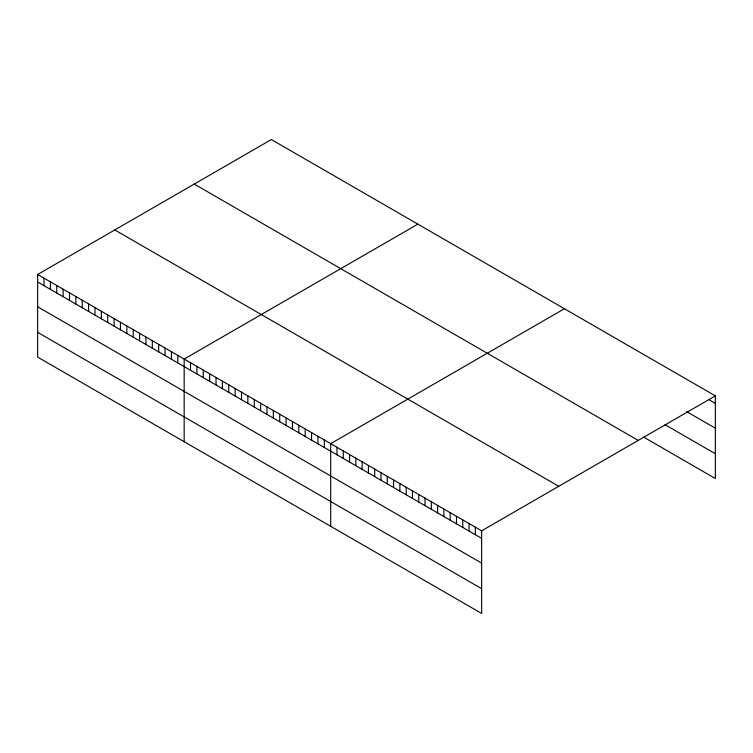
<?xml version="1.0" encoding="UTF-8"?>
<svg xmlns="http://www.w3.org/2000/svg" width="753" height="753" viewBox="0 0 753 753"><rect width="100%" height="100%" fill="white"/><g stroke="black" fill="none" stroke-linecap="round" stroke-linejoin="round"><path stroke-width="1.13" d="M37.65 274.478L481.647 530.818L481.647 613.45L37.65 357.12L37.65 274.478L271.353 139.55L715.35 395.88L715.35 478.522L643.467 437.022M417.877 224.14L184.165 359.068L184.165 441.71M564.392 308.73L330.689 443.658L330.689 526.3M481.647 530.818L715.35 395.88M709.062 399.777L715.35 403.41M686.595 411.599L715.35 428.193M665.031 424.683L715.35 453.739M194.236 184.071L638.224 440.411M114.776 229.947L558.764 486.287M37.65 281.999L481.647 538.339M37.65 306.791L481.647 563.122M37.65 332.327L481.647 588.667M475.35 527.185L475.35 534.705M469.063 523.551L469.063 531.072M462.775 519.918L462.775 527.439M456.487 516.285L456.487 523.815M450.19 512.652L450.19 520.182M443.903 509.028L443.903 516.549M437.615 505.395L437.615 512.915M431.328 501.762L431.328 509.282M425.031 498.128L425.031 505.658M418.743 494.495L418.743 502.025M412.456 490.871L412.456 498.392M406.168 487.238L406.168 494.759M399.871 483.605L399.871 491.125M393.584 479.972L393.584 487.492M387.296 476.338L387.296 483.868M381.009 472.715L381.009 480.235M374.712 469.081L374.712 476.602M368.424 465.448L368.424 472.969M362.137 461.815L362.137 469.335M355.849 458.182L355.849 465.712M349.552 454.558L349.552 462.078M343.264 450.925L343.264 458.445M336.977 447.291L336.977 454.812M324.317 439.978L324.317 447.508M317.945 436.307L317.945 443.828M311.573 432.627L311.573 440.147M305.2 428.946L305.2 436.467M298.837 425.266L298.837 432.796M292.465 421.595L292.465 429.116M286.093 417.915L286.093 425.436M279.721 414.235L279.721 421.755M273.348 410.554L273.348 418.084M266.986 406.884L266.986 414.404M260.613 403.203L260.613 410.724M254.241 399.523L254.241 407.044M247.869 395.843L247.869 403.373M241.497 392.172L241.497 399.692M235.134 388.492L235.134 396.012M228.761 384.811L228.761 392.332M222.389 381.131L222.389 388.661M216.017 377.46L216.017 384.981M209.645 373.78L209.645 381.3M203.282 370.099L203.282 377.63M196.91 366.419L196.91 373.949M190.537 362.748L190.537 370.269M177.793 355.388L177.793 362.918M171.43 351.707L171.43 359.237M165.058 348.037L165.058 355.557M158.685 344.356L158.685 351.877M152.313 340.676L152.313 348.206M145.95 337.005L145.95 344.526M139.578 333.325L139.578 340.845M133.206 329.645L133.206 337.165M126.833 325.964L126.833 333.494M120.461 322.293L120.461 329.814M114.098 318.613L114.098 326.134M107.726 314.933L107.726 322.453M101.354 311.253L101.354 318.783M94.982 307.582L94.982 315.102M88.609 303.901L88.609 311.422M82.246 300.221L82.246 307.742M75.874 296.541L75.874 304.071M69.502 292.87L69.502 300.391M63.13 289.19L63.13 296.71M56.757 285.509L56.757 293.03M50.395 281.829L50.395 289.359M44.022 278.158L44.022 285.679"/></g></svg>
